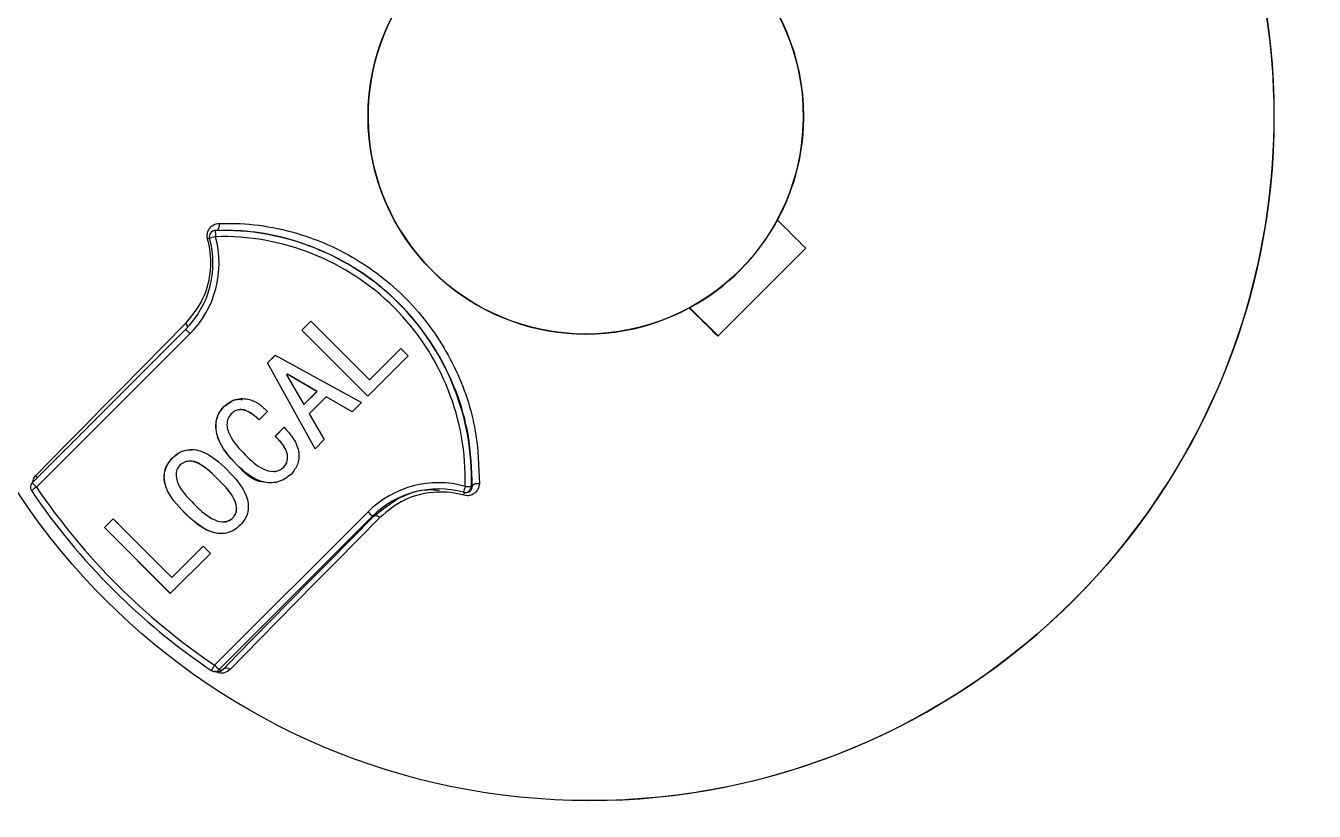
# Model space of a CAD drawing. Header units: millimetres. Extents: x 2312 to 3992, y 755 to 1943.
# Drawn here: x 2896.94 to 2934.22, y 1617.63 to 1640.36 of the extents above; entities that cross this region are included whole.
import ezdxf

# ---------------------------------------------------------------- set-up
doc = ezdxf.new("R2010")
doc.units = ezdxf.units.MM

msp = doc.modelspace()

# ---------------------------------------------------------------- linework, layer by layer
at = {"color": 7, "linetype": 'Continuous', "lineweight": 25}
for p, q in [((2902.67, 1634.441), (2902.647, 1634.441)), ((2916.146, 1632.199), (2916.137, 1632.199)), ((2916.153, 1632.203), (2916.979, 1631.377)), ((2904.928, 1631.556), (2905.185, 1631.813)), ((2904.931, 1631.556), (2905.186, 1631.811)), ((2905.185, 1631.813), (2906.882, 1630.116)), ((2897.124, 1627.138), (2901.563, 1631.577)), ((2901.689, 1631.45), (2897.25, 1627.011)), ((2906.837, 1629.647), (2904.928, 1631.556)), ((2904.931, 1631.556), (2904.928, 1631.556)), ((2906.839, 1629.648), (2904.931, 1631.556)), ((2913.131, 1631.441), (2913.14, 1631.441)), ((2906.882, 1630.116), (2907.786, 1631.02)), ((2906.885, 1630.116), (2907.788, 1631.019)), ((2907.786, 1631.02), (2907.999, 1630.808)), ((2903.935, 1630.607), (2904.158, 1630.83)), ((2905.308, 1628.117), (2903.935, 1630.607)), ((2903.937, 1630.607), (2903.935, 1630.607)), ((2903.937, 1630.607), (2904.16, 1630.829)), ((2905.31, 1628.119), (2903.937, 1630.607)), ((2904.158, 1630.83), (2906.648, 1629.457)), ((2907.999, 1630.808), (2906.837, 1629.647)), ((2904.504, 1630.283), (2904.482, 1630.261)), ((2904.482, 1630.261), (2904.984, 1629.401)), ((2904.507, 1630.283), (2904.504, 1630.283)), ((2905.364, 1629.781), (2904.504, 1630.283)), ((2905.366, 1629.781), (2904.507, 1630.283)), ((2906.885, 1630.116), (2906.882, 1630.116)), ((2904.984, 1629.401), (2905.364, 1629.781)), ((2904.987, 1629.401), (2905.366, 1629.781)), ((2905.632, 1629.624), (2905.14, 1629.133)), ((2905.366, 1629.781), (2905.364, 1629.781)), ((2906.38, 1629.189), (2905.632, 1629.624)), ((2905.634, 1629.624), (2905.632, 1629.624)), ((2906.381, 1629.19), (2905.634, 1629.624)), ((2902.676, 1629.345), (2902.673, 1629.345)), ((2903.16, 1629.255), (2903.157, 1629.255)), ((2903.935, 1629.2), (2903.689, 1628.954)), ((2904.987, 1629.401), (2904.984, 1629.401)), ((2905.14, 1629.133), (2905.576, 1628.385)), ((2906.648, 1629.457), (2906.38, 1629.189)), ((2904.158, 1628.486), (2904.415, 1628.742)), ((2904.161, 1628.486), (2904.417, 1628.742)), ((2904.161, 1628.486), (2904.158, 1628.486)), ((2905.576, 1628.385), (2905.308, 1628.117)), ((2901.191, 1627.86), (2901.188, 1627.86)), ((2901.683, 1627.759), (2901.68, 1627.759)), ((2903.055, 1627.648), (2903.053, 1627.648)), ((2904.095, 1627.467), (2904.098, 1627.467)), ((2904.406, 1627.592), (2904.404, 1627.592)), ((2902.508, 1627.235), (2902.506, 1627.235)), ((2909.832, 1627.028), (2909.857, 1627.028)), ((2909.652, 1626.854), (2909.679, 1626.854)), ((2901.537, 1626.264), (2901.534, 1626.264)), ((2902.404, 1621.856), (2906.843, 1626.295)), ((2906.972, 1626.168), (2902.533, 1621.729)), ((2907.01, 1626.168), (2906.972, 1626.168)), ((2899.212, 1625.839), (2899.469, 1626.096)), ((2901.121, 1623.93), (2899.212, 1625.839)), ((2899.215, 1625.839), (2899.212, 1625.839)), ((2899.215, 1625.839), (2899.47, 1626.095)), ((2901.123, 1623.932), (2899.215, 1625.839)), ((2899.469, 1626.096), (2901.166, 1624.399)), ((2902.642, 1626.007), (2902.645, 1626.007)), ((2902.933, 1626.119), (2902.93, 1626.119)), ((2902.282, 1625.091), (2901.121, 1623.93)), ((2901.166, 1624.399), (2902.07, 1625.304)), ((2901.169, 1624.399), (2902.072, 1625.302)), ((2902.07, 1625.304), (2902.282, 1625.091)), ((2901.169, 1624.399), (2901.166, 1624.399)), ((2902.406, 1621.676), (2902.514, 1621.676)), ((2902.533, 1621.729), (2902.638, 1621.728)), ((2913.223, 1617.941), (2913.228, 1617.941))]:
    msp.add_line(p, q, dxfattribs=at)
at = {"color": 7, "linetype": 'Continuous', "lineweight": 25, "flags": 128}
for points in [[(2919.509, 1633.923), (2919.406, 1634.025), (2919.303, 1634.127), (2919.201, 1634.229), (2919.097, 1634.332), (2918.994, 1634.435), (2918.891, 1634.538), (2918.787, 1634.641), (2918.683, 1634.745)], [(2902.531, 1634.643), (2902.532, 1634.605), (2902.53, 1634.567), (2902.523, 1634.532), (2902.513, 1634.5), (2902.5, 1634.474), (2902.484, 1634.455), (2902.467, 1634.442), (2902.456, 1634.438)], [(2916.963, 1631.377), (2917.28, 1631.695), (2917.598, 1632.013), (2917.917, 1632.331), (2918.235, 1632.65), (2918.554, 1632.969), (2918.872, 1633.287), (2919.191, 1633.605), (2919.509, 1633.923)], [(2916.137, 1632.199), (2916.241, 1632.096), (2916.345, 1631.992), (2916.449, 1631.889), (2916.552, 1631.786), (2916.655, 1631.684), (2916.758, 1631.581), (2916.861, 1631.479), (2916.963, 1631.377)], [(2897.233, 1627.35), (2897.657, 1627.784), (2898.118, 1628.254), (2898.614, 1628.759), (2899.144, 1629.298), (2899.706, 1629.868), (2900.299, 1630.468), (2900.92, 1631.098), (2901.569, 1631.753)], [(2910.064, 1627.11), (2910.025, 1627.111), (2909.988, 1627.109), (2909.952, 1627.102), (2909.921, 1627.093), (2909.894, 1627.08), (2909.874, 1627.064), (2909.862, 1627.047), (2909.857, 1627.028)], [(2902.638, 1621.728), (2903.066, 1622.166), (2903.53, 1622.64), (2904.03, 1623.149), (2904.564, 1623.692), (2905.131, 1624.267), (2905.729, 1624.872), (2906.355, 1625.507), (2907.01, 1626.168)], [(2907.187, 1626.135), (2906.538, 1625.479), (2905.917, 1624.85), (2905.324, 1624.25), (2904.762, 1623.68), (2904.232, 1623.141), (2903.736, 1622.636), (2903.275, 1622.166), (2902.851, 1621.732)], [(2907.01, 1626.168), (2907.024, 1626.179), (2907.043, 1626.185), (2907.064, 1626.187), (2907.087, 1626.185), (2907.112, 1626.179), (2907.137, 1626.168), (2907.163, 1626.153), (2907.187, 1626.135)]]:
    msp.add_lwpolyline(points, dxfattribs=at)
at = {"color": 7, "linetype": 'Continuous', "lineweight": 25}
for centre, radius in [((2913.254, 1637.74), 19.8), ((2913.141, 1637.741), 6.3)]:
    msp.add_circle(centre, radius, dxfattribs=at)
for centre, radius, start, end in [((2884.857, 1671.042), 84.364, 293.33387, 288.10146), ((2883.699, 1671.044), 82.329, 297.88303, 286.45354), ((2884.855, 1671.037), 88.439, 276.305, 353.69783), ((2883.643, 1671.039), 77.776, 298.82531, 350.7972), ((2883.639, 1671.039), 76.846, 298.81524, 350.58227), ((2883.69, 1671.038), 82.295, 297.93549, 351.20907), ((2883.681, 1671.038), 81.876, 298.36995, 351.20907), ((2913.258, 1637.741), 19.8, 315.0006, 89.9063), ((2884.962, 1671.036), 89.012, 279.79419, 349.96366), ((2913.141, 1637.741), 6.3, 331.603, 298.3998), ((2913.15, 1637.741), 6.3, 298.3999, 331.603), ((2902.429, 1634.258), 0.18, 91.6926, 195.5317), ((2902.429, 1634.258), 0.18, 91.6907, 135.0014), ((2902.636, 1627.241), 7.2, 358.308, 91.6892), ((2906.951, 1634.436), 4.528, 179.9826, 182.2601), ((2899.654, 1633.486), 2.7, 315.0019, 15.5304), ((2899.652, 1633.486), 2.88, 315.0019, 15.5304), ((2902.857, 1631.714), 2.561, 103.546, 104.8543), ((2906.729, 1618.609), 16.229, 105.3718, 106.0012), ((2902.634, 1627.241), 7.02, 358.308, 91.6892), ((2901.415, 1631.616), 0.207, 5.6832, 41.6103), ((2906.077, 1635.902), 6.251, 223.7746, 225.413), ((2897.077, 1627.235), 0.194, 13.2246, 36.2623), ((2897.251, 1627.011), 0.18, 135.002, 214.0376), ((2901.595, 1620.498), 7.829, 123.7092, 125.0156), ((2913.137, 1637.741), 19.35, 214.0376, 235.9596), ((2901.637, 1631.462), 6.251, 223.7746, 225.413), ((2913.135, 1637.741), 19.17, 214.0376, 235.9596), ((2908.88, 1624.259), 2.88, 74.4685, 135.0019), ((2908.881, 1624.259), 2.7, 74.4685, 135.0019), ((2914.123, 1625.744), 4.654, 163.9149, 166.125), ((2914.659, 1795.188), 168.229, 268.2941, 268.35601), ((2909.652, 1627.034), 0.18, 269.9104, 358.3107), ((2909.652, 1627.034), 0.18, 254.4683, 269.9089), ((2908.702, 1627.024), 0.945, 344.8084, 349.6965), ((2911.53, 1630.918), 6.583, 224.6089, 226.1865), ((2913.259, 1637.74), 19.798, 269.9091, 315.0018), ((2906.812, 1618.824), 5.35, 145.4786, 147.3958), ((2902.406, 1621.856), 0.18, 235.9597, 269.9089), ((2907.091, 1626.479), 6.583, 224.6089, 226.1865), ((2902.406, 1621.856), 0.18, 269.9091, 315.0018), ((2902.746, 1621.605), 0.165, 50.6146, 131.2182)]:
    msp.add_arc(centre, radius, start, end, dxfattribs=at)
for points, knots in [([(2902.2, 1634.19), (2902.193, 1634.226), (2902.18, 1634.298), (2902.202, 1634.405), (2902.252, 1634.503), (2902.336, 1634.585), (2902.434, 1634.633), (2902.504, 1634.64), (2902.531, 1634.643)], [0, 0, 0, 0, 0.154084, 0.307786, 0.471204, 0.657166, 0.867497, 1, 1, 1, 1]), ([(2902.531, 1634.643), (2902.69, 1634.644), (2903.548, 1634.652), (2904.985, 1634.385), (2906.794, 1633.51), (2908.289, 1632.236), (2909.419, 1630.517), (2910.008, 1628.733), (2910.046, 1627.616), (2910.064, 1627.11)], [0, 0, 0, 0, 0.043937, 0.236293, 0.372822, 0.535728, 0.69861, 0.863201, 1, 1, 1, 1]), ([(2909.857, 1627.028), (2909.84, 1627.526), (2909.802, 1628.622), (2909.223, 1630.377), (2908.112, 1632.07), (2906.64, 1633.325), (2904.86, 1634.182), (2903.523, 1634.44), (2902.754, 1634.437), (2902.67, 1634.437)], [0, 0, 0, 0, 0.140065, 0.308175, 0.474207, 0.640193, 0.779475, 0.97619, 1, 1, 1, 1]), ([(2901.569, 1631.753), (2901.751, 1631.975), (2902.08, 1632.375), (2902.311, 1633.185), (2902.298, 1633.803), (2902.215, 1634.131), (2902.2, 1634.19)], [0, 0, 0, 0, 0.356926, 0.645588, 0.935957, 1, 1, 1, 1]), ([(2902.673, 1629.345), (2902.782, 1629.427), (2902.999, 1629.59), (2903.396, 1629.575), (2903.708, 1629.421), (2903.859, 1629.274), (2903.935, 1629.2)], [0, 0, 0, 0, 0.278841, 0.558038, 0.778714, 1, 1, 1, 1]), ([(2902.676, 1629.345), (2902.784, 1629.435), (2902.945, 1629.569), (2903.148, 1629.551), (2903.214, 1629.545)], [0, 0, 0, 0, 0.669785, 1, 1, 1, 1]), ([(2903.053, 1627.648), (2902.828, 1627.892), (2902.492, 1628.258), (2902.416, 1628.844), (2902.514, 1629.159), (2902.62, 1629.283), (2902.673, 1629.345)], [0, 0, 0, 0, 0.499696, 0.74909, 0.87448, 1, 1, 1, 1]), ([(2903.055, 1627.648), (2902.831, 1627.892), (2902.494, 1628.258), (2902.418, 1628.844), (2902.517, 1629.159), (2902.623, 1629.283), (2902.676, 1629.345)], [0, 0, 0, 0, 0.499696, 0.74909, 0.87448, 1, 1, 1, 1]), ([(2902.885, 1629.133), (2902.849, 1629.087), (2902.775, 1628.995), (2902.743, 1628.755), (2902.889, 1628.36), (2903.134, 1628.107), (2903.298, 1627.938)], [0, 0, 0, 0, 0.124838, 0.249769, 0.498841, 1, 1, 1, 1]), ([(2903.689, 1628.954), (2903.573, 1629.062), (2903.427, 1629.196), (2903.201, 1629.258), (2903.083, 1629.254), (2902.973, 1629.21), (2902.914, 1629.159), (2902.885, 1629.133)], [0, 0, 0, 0, 0.498979, 0.624378, 0.749538, 0.874643, 1, 1, 1, 1]), ([(2903.692, 1628.954), (2903.576, 1629.059), (2903.43, 1629.189), (2903.228, 1629.256), (2903.174, 1629.252), (2903.16, 1629.251)], [0, 0, 0, 0, 0.743642, 0.930527, 1, 1, 1, 1]), ([(2904.415, 1628.742), (2904.511, 1628.634), (2904.703, 1628.419), (2904.865, 1628.038), (2904.827, 1627.652), (2904.686, 1627.471), (2904.616, 1627.38)], [0, 0, 0, 0, 0.2812852, 0.5606158, 0.7804682, 1, 1, 1, 1]), ([(2904.404, 1627.592), (2904.431, 1627.626), (2904.485, 1627.694), (2904.513, 1627.823), (2904.514, 1627.953), (2904.433, 1628.202), (2904.28, 1628.36), (2904.158, 1628.486)], [0, 0, 0, 0, 0.12486, 0.249907, 0.375198, 0.50038, 1, 1, 1, 1]), ([(2904.406, 1627.592), (2904.434, 1627.626), (2904.488, 1627.694), (2904.515, 1627.823), (2904.517, 1627.953), (2904.435, 1628.202), (2904.283, 1628.36), (2904.161, 1628.486)], [0, 0, 0, 0, 0.12486, 0.249907, 0.375198, 0.50038, 1, 1, 1, 1]), ([(2901.188, 1627.86), (2901.246, 1627.911), (2901.361, 1628.013), (2901.581, 1628.097), (2901.813, 1628.107), (2902.263, 1627.991), (2902.547, 1627.72), (2902.774, 1627.503)], [0, 0, 0, 0, 0.1252973, 0.2504135, 0.3756026, 0.5008782, 1, 1, 1, 1]), ([(2901.191, 1627.86), (2901.249, 1627.911), (2901.364, 1628.011), (2901.559, 1628.093), (2901.687, 1628.092), (2901.738, 1628.092)], [0, 0, 0, 0, 0.375729, 0.750914, 1, 1, 1, 1]), ([(2901.534, 1626.264), (2901.317, 1626.493), (2901.045, 1626.779), (2900.936, 1627.233), (2900.95, 1627.466), (2901.035, 1627.686), (2901.137, 1627.802), (2901.188, 1627.86)], [0, 0, 0, 0, 0.498982, 0.624271, 0.749515, 0.874666, 1, 1, 1, 1]), ([(2901.537, 1626.264), (2901.32, 1626.493), (2901.048, 1626.779), (2900.939, 1627.233), (2900.953, 1627.466), (2901.038, 1627.686), (2901.14, 1627.802), (2901.191, 1627.86)], [0, 0, 0, 0, 0.498982, 0.624271, 0.749515, 0.874666, 1, 1, 1, 1]), ([(2901.4, 1627.648), (2901.367, 1627.604), (2901.299, 1627.517), (2901.27, 1627.292), (2901.409, 1626.92), (2901.645, 1626.687), (2901.802, 1626.532)], [0, 0, 0, 0, 0.1247898, 0.2499391, 0.4981483, 1, 1, 1, 1]), ([(2902.506, 1627.235), (2902.351, 1627.391), (2902.12, 1627.624), (2901.756, 1627.775), (2901.531, 1627.75), (2901.444, 1627.682), (2901.4, 1627.648)], [0, 0, 0, 0, 0.501886, 0.750204, 0.875265, 1, 1, 1, 1]), ([(2902.508, 1627.235), (2902.355, 1627.384), (2902.125, 1627.607), (2901.802, 1627.775), (2901.689, 1627.757), (2901.683, 1627.756)], [0, 0, 0, 0, 0.656622, 0.981499, 1, 1, 1, 1]), ([(2904.616, 1627.38), (2904.494, 1627.292), (2904.251, 1627.116), (2903.618, 1627.138), (2903.279, 1627.444), (2903.053, 1627.648)], [0, 0, 0, 0, 0.249589, 0.500012, 1, 1, 1, 1]), ([(2903.833, 1627.165), (2903.82, 1627.165), (2903.511, 1627.162), (2903.278, 1627.411), (2903.055, 1627.648)], [0, 0, 0, 0, 0.042593, 1, 1, 1, 1]), ([(2903.298, 1627.938), (2903.454, 1627.786), (2903.686, 1627.558), (2904.06, 1627.448), (2904.278, 1627.489), (2904.362, 1627.558), (2904.404, 1627.592)], [0, 0, 0, 0, 0.5010148, 0.7498451, 0.8749605, 1, 1, 1, 1]), ([(2897.143, 1627.157), (2897.148, 1627.188), (2897.161, 1627.269), (2897.205, 1627.319), (2897.233, 1627.35)], [0, 0, 0, 0, 0.375525, 1, 1, 1, 1]), ([(2902.774, 1627.503), (2902.991, 1627.275), (2903.263, 1626.989), (2903.383, 1626.537), (2903.377, 1626.303), (2903.295, 1626.081), (2903.193, 1625.965), (2903.142, 1625.906)], [0, 0, 0, 0, 0.499133, 0.624424, 0.749622, 0.874708, 1, 1, 1, 1]), ([(2904.099, 1627.471), (2904.105, 1627.47), (2904.163, 1627.455), (2904.281, 1627.494), (2904.365, 1627.56), (2904.406, 1627.592)], [0, 0, 0, 0, 0.054708, 0.527497, 1, 1, 1, 1]), ([(2902.93, 1626.119), (2902.964, 1626.163), (2903.032, 1626.251), (2903.051, 1626.479), (2902.898, 1626.844), (2902.663, 1627.079), (2902.506, 1627.235)], [0, 0, 0, 0, 0.1246914, 0.2497368, 0.4982652, 1, 1, 1, 1]), ([(2902.933, 1626.119), (2902.966, 1626.163), (2903.034, 1626.251), (2903.054, 1626.479), (2902.9, 1626.844), (2902.665, 1627.079), (2902.508, 1627.235)], [0, 0, 0, 0, 0.1246914, 0.2497368, 0.4982652, 1, 1, 1, 1]), ([(2907.01, 1626.168), (2907.248, 1626.362), (2907.681, 1626.714), (2908.385, 1626.962), (2908.794, 1626.933), (2908.913, 1626.924)], [0, 0, 0, 0, 0.465887, 0.845798, 1, 1, 1, 1]), ([(2909.614, 1626.776), (2909.554, 1626.791), (2909.227, 1626.874), (2908.61, 1626.885), (2907.804, 1626.651), (2907.407, 1626.319), (2907.187, 1626.135)], [0, 0, 0, 0, 0.064043, 0.354412, 0.643074, 1, 1, 1, 1]), ([(2910.064, 1627.11), (2910.055, 1627.057), (2910.04, 1626.959), (2909.947, 1626.843), (2909.832, 1626.777), (2909.714, 1626.757), (2909.645, 1626.77), (2909.614, 1626.776)], [0, 0, 0, 0, 0.257956, 0.484914, 0.703585, 0.864278, 1, 1, 1, 1]), ([(2909.679, 1626.854), (2909.698, 1626.855), (2909.745, 1626.86), (2909.8, 1626.896), (2909.846, 1626.952), (2909.853, 1627.002), (2909.857, 1627.028)], [0, 0, 0, 0, 0.1619176, 0.4077947, 0.6822322, 1, 1, 1, 1]), ([(2901.802, 1626.532), (2901.96, 1626.373), (2902.196, 1626.135), (2902.569, 1625.993), (2902.796, 1626.017), (2902.885, 1626.085), (2902.93, 1626.119)], [0, 0, 0, 0, 0.501698, 0.750126, 0.875254, 1, 1, 1, 1]), ([(2903.142, 1625.906), (2903.084, 1625.855), (2902.966, 1625.753), (2902.744, 1625.67), (2902.509, 1625.66), (2902.053, 1625.773), (2901.765, 1626.046), (2901.534, 1626.264)], [0, 0, 0, 0, 0.125329, 0.250449, 0.375699, 0.501004, 1, 1, 1, 1]), ([(2902.59, 1625.675), (2902.564, 1625.672), (2902.461, 1625.664), (2902.056, 1625.785), (2901.767, 1626.051), (2901.537, 1626.264)], [0, 0, 0, 0, 0.062665, 0.2508, 1, 1, 1, 1]), ([(2902.644, 1626.01), (2902.696, 1626.012), (2902.803, 1626.017), (2902.888, 1626.084), (2902.933, 1626.119)], [0, 0, 0, 0, 0.4759836, 1, 1, 1, 1]), ([(2902.851, 1621.732), (2902.802, 1621.693), (2902.728, 1621.635), (2902.589, 1621.622), (2902.498, 1621.641), (2902.443, 1621.663), (2902.413, 1621.683), (2902.404, 1621.688)], [0, 0, 0, 0, 0.49351, 0.746512, 0.851032, 0.956489, 1, 1, 1, 1]), ([(2902.514, 1621.678), (2902.528, 1621.679), (2902.589, 1621.68), (2902.617, 1621.707), (2902.638, 1621.728)], [0, 0, 0, 0, 0.236281, 1, 1, 1, 1])]:
    msp.add_open_spline(points, degree=3, knots=knots, dxfattribs=at)

doc.saveas('drawing.dxf')
